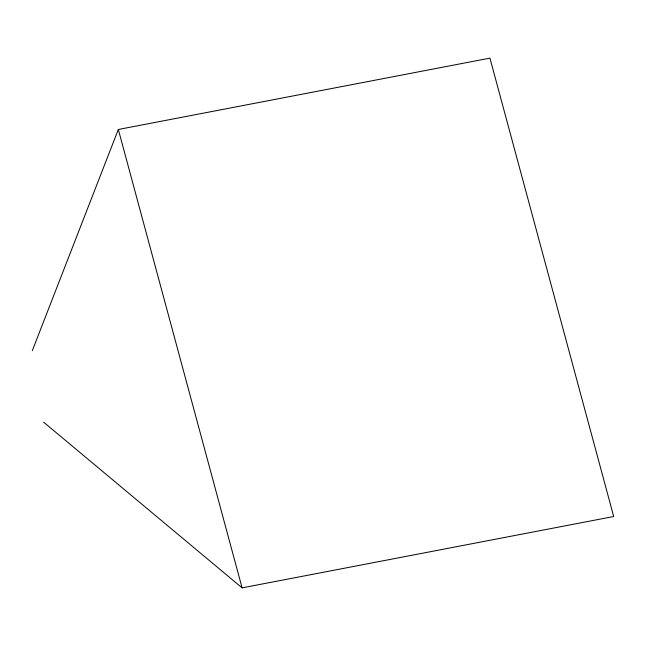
<?xml version="1.0" encoding="UTF-8"?>
<svg xmlns="http://www.w3.org/2000/svg" width="646" height="646" viewBox="0 0 646 646"><rect width="100%" height="100%" fill="white"/><g stroke="black" fill="none" stroke-linecap="round" stroke-linejoin="round"><path stroke-width="0.97" d="M32.3 350.665L118.323 129.483L489.934 58.132L613.7 516.517L242.089 587.868L43.662 422.177M118.323 129.483L242.089 587.868"/></g></svg>
